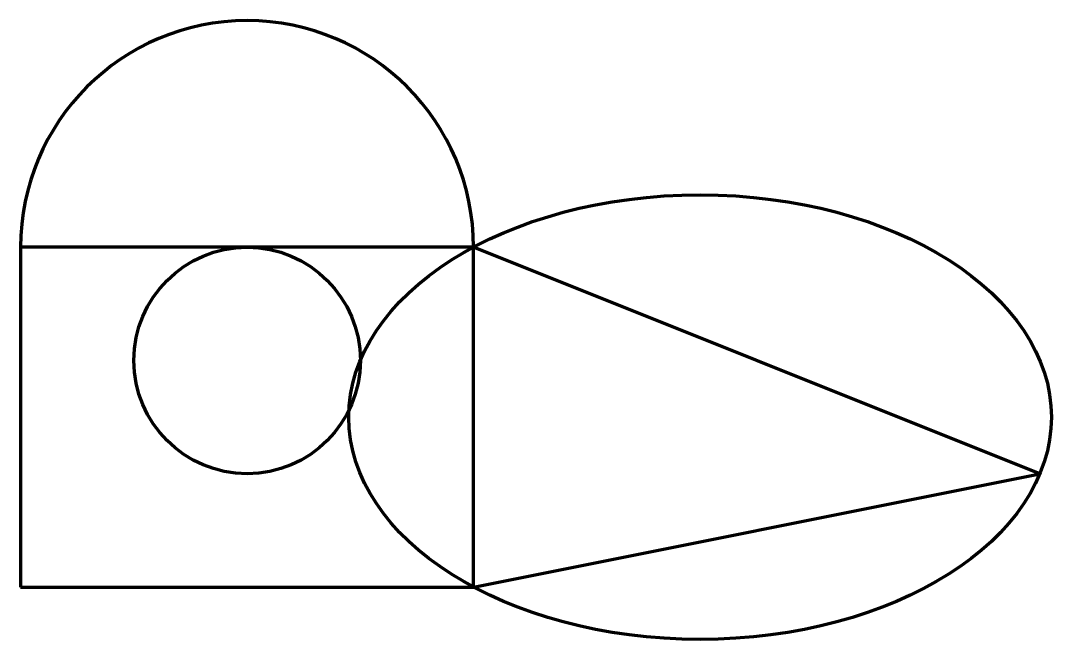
# Model space of a CAD drawing. Header units: millimetres. Extents: x 70 to 161, y 35.4 to 90.
import ezdxf

# ---------------------------------------------------------------- set-up
doc = ezdxf.new("R2010")
doc.units = ezdxf.units.MM
doc.layers.get('0').update_dxf_attribs({"lineweight": 0})

msp = doc.modelspace()

# ---------------------------------------------------------------- hatches: boundary and pattern name
h = msp.add_hatch()
h.set_pattern_fill('ISO03W100A', color=256, scale=0.1, angle=0.7854, style=0)
h.set_pattern_definition([])
edge = h.paths.add_edge_path(flags=0)
edge.add_arc((90, 60), 10, 0, 360)

# ---------------------------------------------------------------- linework, layer by layer
at = {"color": 244, "lineweight": 211, "true_color": 0x991b1e}
for p, q in [((160, 50), (110, 70)), ((110, 40), (160, 50))]:
    msp.add_line(p, q, dxfattribs=at)
msp.add_lwpolyline([(70, 40), (110, 40), (110, 70), (70, 70)], close=True, dxfattribs=at)
msp.add_circle((90, 60), 10, dxfattribs=at)
msp.add_arc((90, 70), 20, 0, 180, dxfattribs=at)
msp.add_ellipse((130, 55), major_axis=(31.024, 0), ratio=0.632456, dxfattribs=at)

doc.saveas('drawing.dxf')
